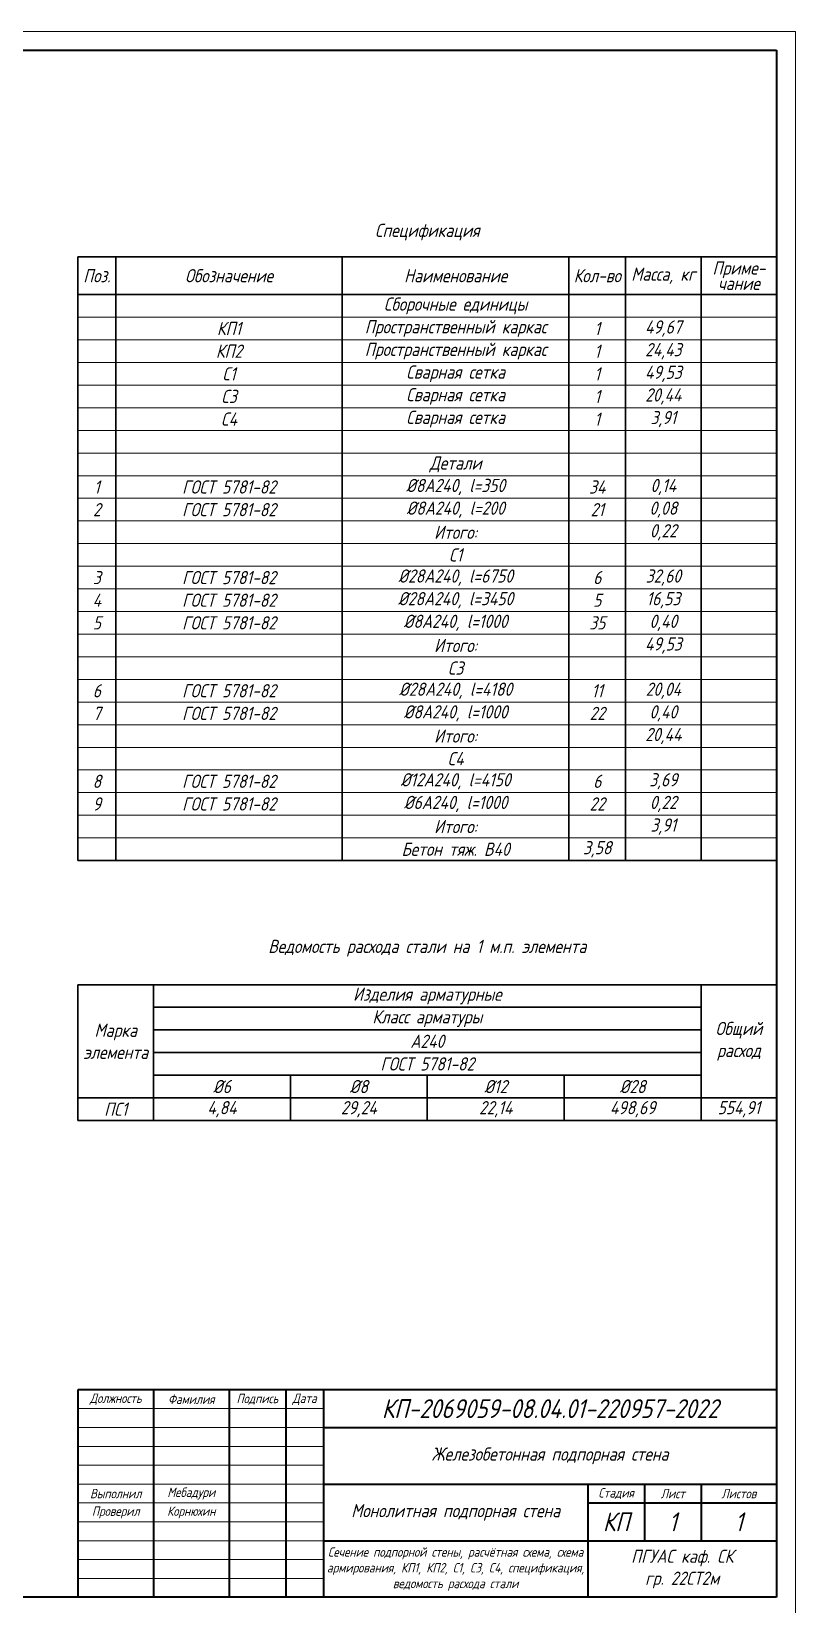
# Model space of a CAD drawing. Header units: millimetres. Extents: x -1004 to 900128, y -352756 to 107728.
# Drawn here: x 649683 to 669913, y 3061 to 44752 of the extents above; entities that cross this region are included whole.
import ezdxf

# ---------------------------------------------------------------- set-up
doc = ezdxf.new("R2010")
doc.units = ezdxf.units.MM
for name, color, linetype, lineweight in [('basic', 95, 'Continuous', 30), ('frame', 173, 'Continuous', 40), ('text', 13, 'Continuous', 20), ('thin', 153, 'Continuous', 18)]:
    doc.layers.add(name, color=color, linetype=linetype, lineweight=lineweight)
doc.styles.add('Structures', font='isocpeur.ttf', dxfattribs={"width": 0.85, "oblique": 15})
doc.styles.add('structures 2.5', font='isocpeur.ttf', dxfattribs={"width": 0.85, "oblique": 15, "height": 2.5})

msp = doc.modelspace()

# ---------------------------------------------------------------- linework, layer by layer
at = {"layer": 'basic'}
for p, q in [((669413.243, 38779.091), (650913.243, 38779.091)), ((650913.243, 38779.091), (650913.243, 22779.091)), ((651913.243, 38779.091), (651913.243, 22779.091)), ((657913.243, 38779.091), (657913.243, 22779.091)), ((663913.243, 38779.091), (663913.243, 22779.091)), ((665413.243, 38779.091), (665413.243, 22779.091)), ((667413.243, 38779.091), (667413.243, 22779.091)), ((669413.243, 37779.091), (650913.243, 37779.091)), ((669413.243, 22779.091), (650913.243, 22779.091)), ((669413.243, 19489.091), (650913.243, 19489.091)), ((650913.243, 19489.091), (650913.243, 15889.091)), ((652913.243, 19489.091), (652913.243, 15889.091)), ((667413.243, 19489.091), (667413.243, 15889.091)), ((667413.243, 18889.091), (652913.243, 18889.091)), ((667413.243, 18289.091), (652913.243, 18289.091)), ((667413.243, 17689.091), (652913.243, 17689.091)), ((667413.243, 17089.091), (652913.243, 17089.091)), ((656538.243, 17089.091), (656538.243, 15889.091)), ((660163.243, 17089.091), (660163.243, 15889.091)), ((663788.243, 17089.091), (663788.243, 15889.091)), ((669413.243, 16489.091), (650913.243, 16489.091)), ((669413.243, 15889.091), (650913.243, 15889.091))]:
    msp.add_line(p, q, dxfattribs=at)
at = {"layer": 'frame'}
for p, q in [((612513.243, 44252.49), (669413.243, 44252.49)), ((669413.243, 44252.49), (669413.243, 3252.49)), ((650913.243, 8752.49), (650913.243, 3252.49)), ((669413.243, 8752.49), (650913.243, 8752.49)), ((652913.243, 8752.49), (652913.243, 3252.49)), ((654913.243, 8752.49), (654913.243, 3252.49)), ((656413.243, 8752.49), (656413.243, 3252.49)), ((657413.243, 8752.49), (657413.243, 3252.49)), ((657413.243, 7752.49), (669413.243, 7752.49)), ((657413.243, 6252.49), (669413.243, 6252.49)), ((664413.243, 6252.49), (664413.243, 3252.49)), ((665913.243, 6252.49), (665913.243, 4752.49)), ((667413.243, 6252.49), (667413.243, 4752.49)), ((664413.243, 5752.49), (669413.243, 5752.49)), ((657413.243, 4752.49), (669413.243, 4752.49)), ((669413.243, 3252.49), (612513.243, 3252.49))]:
    msp.add_line(p, q, dxfattribs=at)
at = {"layer": 'thin'}
for p, q in [((610513.243, 44752.49), (669913.243, 44752.49)), ((669913.243, 44752.49), (669913.243, 2752.49)), ((669413.243, 37179.091), (650913.243, 37179.091)), ((669413.243, 36579.091), (650913.243, 36579.091)), ((669413.243, 35979.091), (650913.243, 35979.091)), ((669413.243, 35379.091), (650913.243, 35379.091)), ((669413.243, 34779.091), (650913.243, 34779.091)), ((669413.243, 34179.091), (650913.243, 34179.091)), ((669413.243, 33579.091), (650913.243, 33579.091)), ((669413.243, 32979.091), (650913.243, 32979.091)), ((669413.243, 32379.091), (650913.243, 32379.091)), ((669413.243, 31779.091), (650913.243, 31779.091)), ((669413.243, 31179.091), (650913.243, 31179.091)), ((669413.243, 30579.091), (650913.243, 30579.091)), ((669413.243, 29979.091), (650913.243, 29979.091)), ((669413.243, 29379.091), (650913.243, 29379.091)), ((669413.243, 28779.091), (650913.243, 28779.091)), ((669413.243, 28179.091), (650913.243, 28179.091)), ((669413.243, 27579.091), (650913.243, 27579.091)), ((669413.243, 26979.091), (650913.243, 26979.091)), ((669413.243, 26379.091), (650913.243, 26379.091)), ((669413.243, 25779.091), (650913.243, 25779.091)), ((669413.243, 25179.091), (650913.243, 25179.091)), ((669413.243, 24579.091), (650913.243, 24579.091)), ((669413.243, 23979.091), (650913.243, 23979.091)), ((669413.243, 23379.091), (650913.243, 23379.091)), ((657413.243, 8252.49), (650913.243, 8252.49)), ((657413.243, 7752.49), (650913.243, 7752.49)), ((657413.243, 7252.49), (650913.243, 7252.49)), ((657413.243, 6752.49), (650913.243, 6752.49)), ((657413.243, 6252.49), (650913.243, 6252.49)), ((657413.243, 5752.49), (650913.243, 5752.49)), ((657413.243, 5252.49), (650913.243, 5252.49)), ((657413.243, 4752.49), (650913.243, 4752.49)), ((657413.243, 4252.49), (650913.243, 4252.49)), ((657413.243, 3752.49), (650913.243, 3752.49))]:
    msp.add_line(p, q, dxfattribs=at)

# ---------------------------------------------------------------- texts
at = {"layer": 'text', "attachment_point": 5}
for s, insert, char_height, width, style in [('Спецификация', (660163.243, 39434.319), 350, 5622.78125, 'Structures'), ('Поз.', (651413.243, 38279.091), 350, 1000, 'Structures'), ('Обозначение', (654913.243, 38279.091), 350, 6000, 'Structures'), ('Наименование', (660913.243, 38279.091), 350, 6000, 'Structures'), ('Кол-во', (664663.243, 38279.091), 350, 1500, 'Structures'), ('Масса, кг', (666413.243, 38279.091), 350, 2000, 'Structures'), ('\\pxsm0.7;Приме-\\Pчание', (668413.243, 38279.091), 350, 2000, 'Structures'), ('Сборочные единицы', (660913.243, 37479.091), 350, 6000, 'Structures'), ('КП1', (654913.243, 36879.091), 350, 6000, 'Structures'), ('Пространственный каркас', (660913.243, 36879.091), 350, 6000, 'Structures'), ('1', (664663.243, 36879.091), 350, 1500, 'Structures'), ('49,67', (666413.243, 36879.091), 350, 2000, 'Structures'), ('КП2', (654913.243, 36279.091), 350, 6000, 'Structures'), ('Пространственный каркас', (660913.243, 36279.091), 350, 6000, 'Structures'), ('1', (664663.243, 36279.091), 350, 1500, 'Structures'), ('24,43', (666413.243, 36279.091), 350, 2000, 'Structures'), ('С1', (654913.243, 35679.091), 350, 6000, 'Structures'), ('Сварная сетка', (660913.243, 35679.091), 350, 6000, 'Structures'), ('49,53', (666413.243, 35679.091), 350, 2000, 'Structures'), ('1', (664663.243, 35679.091), 350, 1500, 'Structures'), ('С3', (654913.243, 35079.091), 350, 6000, 'Structures'), ('Сварная сетка', (660913.243, 35079.091), 350, 6000, 'Structures'), ('1', (664663.243, 35079.091), 350, 1500, 'Structures'), ('20,44', (666413.243, 35079.091), 350, 2000, 'Structures'), ('С4', (654913.243, 34479.091), 350, 6000, 'Structures'), ('Сварная сетка', (660913.243, 34479.091), 350, 6000, 'Structures'), ('1', (664663.243, 34479.091), 350, 1500, 'Structures'), ('3,91', (666413.243, 34479.091), 350, 2000, 'Structures'), ('Детали', (660913.243, 33279.091), 350, 6000, 'Structures'), ('1', (651413.243, 32679.091), 350, 1000, 'Structures'), ('ГОСТ 5781-82', (654913.243, 32679.091), 350, 6000, 'Structures'), ('%%C8А240, l=350', (660913.243, 32679.091), 350, 6000, 'Structures'), ('34', (664663.243, 32679.091), 350, 1500, 'Structures'), ('0,14', (666413.243, 32679.091), 350, 2000, 'Structures'), ('2', (651413.243, 32079.091), 350, 1000, 'Structures'), ('ГОСТ 5781-82', (654913.243, 32079.091), 350, 6000, 'Structures'), ('%%C8А240, l=200', (660913.243, 32079.091), 350, 6000, 'Structures'), ('21', (664663.243, 32079.091), 350, 1500, 'Structures'), ('0,08', (666413.243, 32079.091), 350, 2000, 'Structures'), ('0,22', (666413.243, 31479.091), 350, 2000, 'Structures'), ('Итого:', (660913.243, 31479.091), 350, 6000, 'Structures'), ('С1', (660913.243, 30879.091), 350, 6000, 'Structures'), ('3', (651413.243, 30279.091), 350, 1000, 'Structures'), ('ГОСТ 5781-82', (654913.243, 30279.091), 350, 6000, 'Structures'), ('%%C28А240, l=6750', (660913.243, 30279.091), 350, 6000, 'Structures'), ('6', (664663.243, 30279.091), 350, 1500, 'Structures'), ('32,60', (666413.243, 30279.091), 350, 2000, 'Structures'), ('4', (651413.243, 29679.091), 350, 1000, 'Structures'), ('ГОСТ 5781-82', (654913.243, 29679.091), 350, 6000, 'Structures'), ('%%C28А240, l=3450', (660913.243, 29679.091), 350, 6000, 'Structures'), ('5', (664663.243, 29679.091), 350, 1500, 'Structures'), ('16,53', (666413.243, 29679.091), 350, 2000, 'Structures'), ('5', (651413.243, 29079.091), 350, 1000, 'Structures'), ('ГОСТ 5781-82', (654913.243, 29079.091), 350, 6000, 'Structures'), ('%%C8А240, l=1000', (660913.243, 29079.091), 350, 6000, 'Structures'), ('35', (664663.243, 29079.091), 350, 1500, 'Structures'), ('0,40', (666413.243, 29079.091), 350, 2000, 'Structures'), ('Итого:', (660913.243, 28479.091), 350, 6000, 'Structures'), ('49,53', (666413.243, 28479.091), 350, 2000, 'Structures'), ('С3', (660913.243, 27879.091), 350, 6000, 'Structures'), ('6', (651413.243, 27279.091), 350, 1000, 'Structures'), ('ГОСТ 5781-82', (654913.243, 27279.091), 350, 6000, 'Structures'), ('%%C28А240, l=4180', (660913.243, 27279.091), 350, 6000, 'Structures'), ('11', (664663.243, 27279.091), 350, 1500, 'Structures'), ('20,04', (666413.243, 27279.091), 350, 2000, 'Structures'), ('7', (651413.243, 26679.091), 350, 1000, 'Structures'), ('ГОСТ 5781-82', (654913.243, 26679.091), 350, 6000, 'Structures'), ('%%C8А240, l=1000', (660913.243, 26679.091), 350, 6000, 'Structures'), ('22', (664663.243, 26679.091), 350, 1500, 'Structures'), ('0,40', (666413.243, 26679.091), 350, 2000, 'Structures'), ('20,44', (666413.243, 26079.091), 350, 2000, 'Structures'), ('Итого:', (660913.243, 26079.091), 350, 6000, 'Structures'), ('С4', (660913.243, 25479.091), 350, 6000, 'Structures'), ('8', (651413.243, 24879.091), 350, 1000, 'Structures'), ('ГОСТ 5781-82', (654913.243, 24879.091), 350, 6000, 'Structures'), ('%%C12А240, l=4150', (660913.243, 24879.091), 350, 6000, 'Structures'), ('6', (664663.243, 24879.091), 350, 1500, 'Structures'), ('3,69', (666413.243, 24879.091), 350, 2000, 'Structures'), ('9', (651413.243, 24279.091), 350, 1000, 'Structures'), ('ГОСТ 5781-82', (654913.243, 24279.091), 350, 6000, 'Structures'), ('%%C6А240, l=1000', (660913.243, 24279.091), 350, 6000, 'Structures'), ('22', (664663.243, 24279.091), 350, 1500, 'Structures'), ('0,22', (666413.243, 24279.091), 350, 2000, 'Structures'), ('Итого:', (660913.243, 23679.091), 350, 6000, 'Structures'), ('3,91', (666413.243, 23679.091), 350, 2000, 'Structures'), ('Бетон тяж. B40', (660913.243, 23079.091), 350, 6000, 'Structures'), ('3,58', (664663.243, 23079.091), 350, 1500, 'Structures'), ('Ведомость расхода стали на 1 м.п. элемента', (660163.243, 20456.608), 350, 9598.9197, 'Structures'), ('Изделия арматурные', (660163.243, 19189.091), 350, 14500, 'Structures'), ('Класс арматуры', (660163.243, 18589.091), 350, 14500, 'Structures'), ('Марка элемента', (651913.243, 17989.091), 350, 2000, 'Structures'), ('Общий расход', (668413.243, 17989.091), 350, 2000, 'Structures'), ('А240', (660163.243, 17989.091), 350, 7250, 'Structures'), ('ГОСТ 5781-82', (660163.243, 17389.091), 350, 14500, 'Structures'), ('%%C6', (654725.743, 16789.091), 350, 3625, 'Structures'), ('%%C8', (658350.743, 16789.091), 350, 3625, 'Structures'), ('%%C12', (661975.743, 16789.091), 350, 3625, 'Structures'), ('%%C28', (665600.743, 16789.091), 350, 3625, 'Structures'), ('ПС1', (651913.243, 16189.091), 350, 2000, 'Structures'), ('4,84', (654725.743, 16189.091), 350, 3625, 'Structures'), ('29,24', (658350.743, 16189.091), 350, 3625, 'Structures'), ('22,14', (661975.743, 16189.091), 350, 3625, 'Structures'), ('498,69', (665600.743, 16189.091), 350, 3625, 'Structures'), ('554,91', (668413.243, 16189.091), 350, 2000, 'Structures'), ('Должность', (651913.243, 8502.49), 250, 1859.40606, 'structures 2.5'), ('Фамилия', (653913.243, 8502.49), 250, 1812.24194, 'structures 2.5'), ('Подпись', (655663.243, 8502.49), 250, 1359.18156, 'structures 2.5'), ('Дата', (656913.243, 8502.49), 250, 882.53911, 'structures 2.5'), ('КП-2069059-08.04.01-220957-2022', (663413.243, 8252.49), 500, 11741.42873, 'structures 2.5'), ('Железобетонная подпорная стена', (663413.243, 7002.49), 350, 12000, 'Structures'), ('Выполнил', (651913.243, 6002.49), 250, 1859.40647, 'structures 2.5'), ('Мебадури', (653913.243, 6002.49), 250, 2000, 'Structures'), ('Стадия', (665163.243, 6002.49), 250, 1352.9954, 'structures 2.5'), ('Лист', (666663.243, 6002.49), 250, 1306.04815, 'structures 2.5'), ('Листов', (668413.243, 6002.49), 250, 1733.57299, 'structures 2.5'), ('Проверил', (651913.243, 5502.49), 250, 1882.98853, 'structures 2.5'), ('Корнюхин', (653913.243, 5502.49), 250, 2000, 'Structures'), ('Монолитная подпорная стена', (660913.243, 5502.49), 350, 7000, 'Structures'), ('КП', (665163.243, 5252.49), 500, 1329.52177, 'structures 2.5'), ('1', (666663.243, 5252.49), 500, 1376.46862, 'structures 2.5'), ('1', (668413.243, 5252.49), 500, 1780.52024, 'structures 2.5'), ('Сечение подпорной стены, расчётная схема, схема армирования, КП1, КП2, С1, С3, С4, спецификация, ведомость расхода стали', (660913.243, 4002.49), 250, 6914.26293, 'structures 2.5'), ('ПГУАС каф. СК \\Pгр. 22СТ2м', (666913.243, 4002.49), 350, 4533.45828, 'structures 2.5')]:
    msp.add_mtext(s, dxfattribs=dict(at, insert=insert, char_height=char_height, width=width, style=style))

doc.saveas('drawing.dxf')
